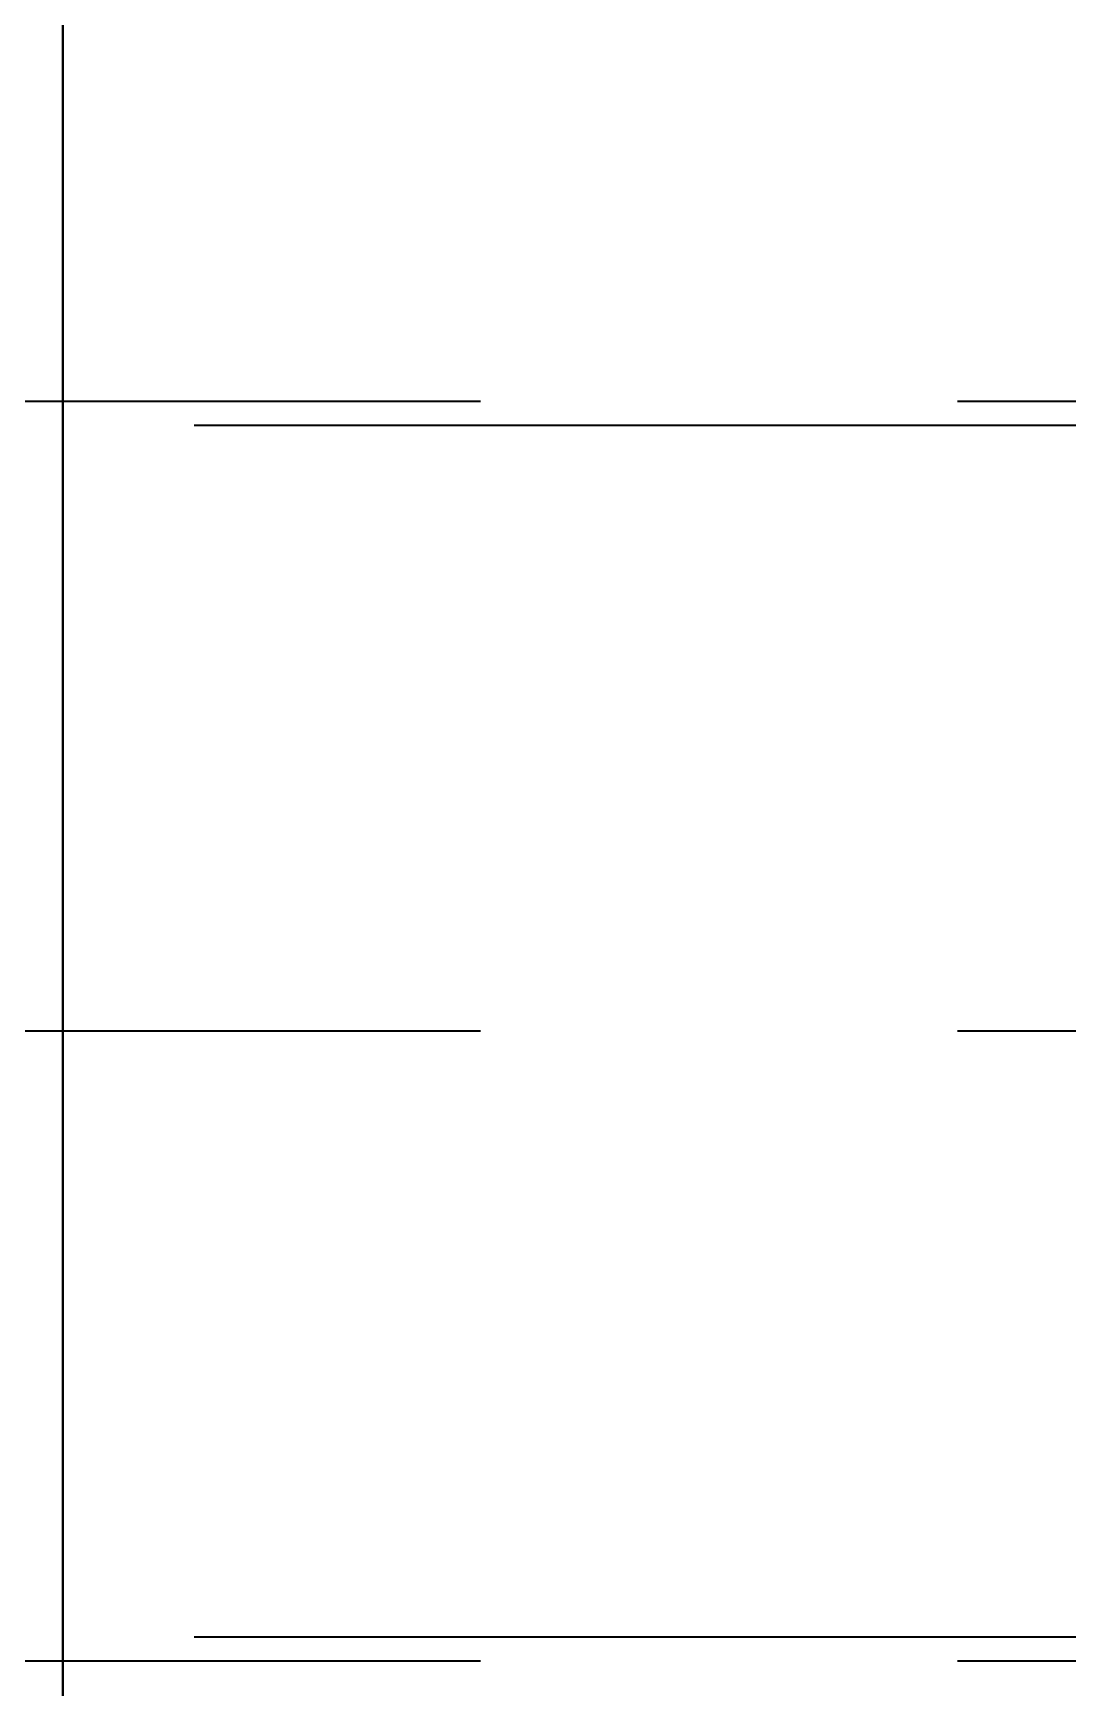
# Model space of a CAD drawing. Header units: millimetres. Extents: x 0 to 2382, y 0 to 420.
# Drawn here: x 184.663 to 186.831, y 108.623 to 112.092 of the extents above; entities that cross this region are included whole.
import ezdxf

# ---------------------------------------------------------------- set-up
doc = ezdxf.new("R2010")
doc.units = ezdxf.units.MM
doc.linetypes.add('IRAM-E-TRAZOS', pattern=[5, 4, -1])
doc.linetypes.add('IRAM-F-TRAZO-PUNTO', pattern=[20, 15, -2, 1, -2])
doc.layers.add('02-OCULTA', color=4, linetype='IRAM-E-TRAZOS', lineweight=35)
doc.layers.add('03-EJE', color=1, linetype='IRAM-F-TRAZO-PUNTO', lineweight=18)

msp = doc.modelspace()

# ---------------------------------------------------------------- linework, layer by layer
at = {"layer": '02-OCULTA'}
for p, q in [((181.6, 111.32), (187.6, 111.32)), ((125, 111.27), (188, 111.27)), ((181.6, 110), (187.6, 110)), ((125, 108.73), (188, 108.73)), ((181.6, 108.68), (187.6, 108.68))]:
    msp.add_line(p, q, dxfattribs=at)
for points in [[(184.725, 108.58), (184.725, 108.651), (184.725, 108.722), (184.725, 108.793), (184.725, 108.864), (184.725, 108.935), (184.725, 109.006), (184.725, 109.077), (184.725, 109.148), (184.725, 109.219), (184.725, 109.29), (184.725, 109.361), (184.725, 109.432), (184.725, 109.503), (184.725, 109.574), (184.725, 109.645), (184.725, 109.716), (184.725, 109.787), (184.725, 109.858), (184.725, 109.929), (184.725, 110), (184.725, 110.071), (184.725, 110.142), (184.725, 110.213), (184.725, 110.284), (184.725, 110.355), (184.725, 110.426), (184.725, 110.497), (184.725, 110.568), (184.725, 110.639), (184.725, 110.71), (184.725, 110.781), (184.725, 110.852), (184.725, 110.923), (184.725, 110.994), (184.725, 111.065), (184.725, 111.136), (184.725, 111.207), (184.725, 111.278), (184.725, 111.349), (184.725, 111.42), (184.725, 111.491), (184.725, 111.562), (184.725, 111.633), (184.725, 111.704), (184.725, 111.775), (184.725, 111.846), (184.725, 111.917), (184.725, 111.988), (184.725, 112.059), (184.725, 112.13)], [(184.725, 108.5905), (184.725, 108.6408), (184.725, 108.6912), (184.725, 108.7415), (184.725, 108.7919), (184.725, 108.8422), (184.725, 108.8925), (184.725, 108.9429), (184.725, 108.9932), (184.725, 109.0436), (184.725, 109.0939), (184.725, 109.1442), (184.725, 109.1946), (184.725, 109.2449), (184.725, 109.2953), (184.725, 109.3456), (184.725, 109.3959), (184.725, 109.4463), (184.725, 109.4966), (184.725, 109.5469), (184.725, 109.5973), (184.725, 109.6476), (184.725, 109.698), (184.725, 109.7483), (184.725, 109.7986), (184.725, 109.849), (184.725, 109.8993), (184.725, 109.9497), (184.725, 110), (184.725, 110.0503), (184.725, 110.1007), (184.725, 110.151), (184.725, 110.2014), (184.725, 110.2517), (184.725, 110.302), (184.725, 110.3524), (184.725, 110.4027), (184.725, 110.4531), (184.725, 110.5034), (184.725, 110.5537), (184.725, 110.6041), (184.725, 110.6544), (184.725, 110.7047), (184.725, 110.7551), (184.725, 110.8054), (184.725, 110.8558), (184.725, 110.9061), (184.725, 110.9564), (184.725, 111.0068), (184.725, 111.0571), (184.725, 111.1075), (184.725, 111.1578), (184.725, 111.2081), (184.725, 111.2585), (184.725, 111.3088), (184.725, 111.3592), (184.725, 111.4095), (184.725, 111.4598), (184.725, 111.5102), (184.725, 111.5605), (184.725, 111.6108), (184.725, 111.6612), (184.725, 111.7115), (184.725, 111.7619), (184.725, 111.8122), (184.725, 111.8625), (184.725, 111.9129), (184.725, 111.9632), (184.725, 112.0136), (184.725, 112.0639), (184.725, 112.1142)], [(184.725, 112.1142), (184.725, 112.0639), (184.725, 112.0136), (184.725, 111.9632), (184.725, 111.9129), (184.725, 111.8625), (184.725, 111.8122), (184.725, 111.7619), (184.725, 111.7115), (184.725, 111.6612), (184.725, 111.6108), (184.725, 111.5605), (184.725, 111.5102), (184.725, 111.4598), (184.725, 111.4095), (184.725, 111.3592), (184.725, 111.3088), (184.725, 111.2585), (184.725, 111.2081), (184.725, 111.1578), (184.725, 111.1075), (184.725, 111.0571), (184.725, 111.0068), (184.725, 110.9564), (184.725, 110.9061), (184.725, 110.8558), (184.725, 110.8054), (184.725, 110.7551), (184.725, 110.7047), (184.725, 110.6544), (184.725, 110.6041), (184.725, 110.5537), (184.725, 110.5034), (184.725, 110.4531), (184.725, 110.4027), (184.725, 110.3524), (184.725, 110.302), (184.725, 110.2517), (184.725, 110.2014), (184.725, 110.151), (184.725, 110.1007), (184.725, 110.0503), (184.725, 110)], [(184.725, 112.1), (184.725, 112.05), (184.725, 112), (184.725, 111.95), (184.725, 111.9), (184.725, 111.85), (184.725, 111.8), (184.725, 111.75), (184.725, 111.7), (184.725, 111.65), (184.725, 111.6), (184.725, 111.55), (184.725, 111.5), (184.725, 111.45), (184.725, 111.4), (184.725, 111.35), (184.725, 111.3), (184.725, 111.25), (184.725, 111.2), (184.725, 111.15), (184.725, 111.1), (184.725, 111.05), (184.725, 111), (184.725, 110.95), (184.725, 110.9), (184.725, 110.85), (184.725, 110.8), (184.725, 110.75), (184.725, 110.7), (184.725, 110.65), (184.725, 110.6), (184.725, 110.55), (184.725, 110.5), (184.725, 110.45), (184.725, 110.4), (184.725, 110.35), (184.725, 110.3), (184.725, 110.25), (184.725, 110.2), (184.725, 110.15), (184.725, 110.1), (184.725, 110.05), (184.725, 110)], [(184.725, 110), (184.725, 109.9497), (184.725, 109.8993), (184.725, 109.849), (184.725, 109.7986), (184.725, 109.7483), (184.725, 109.698), (184.725, 109.6476), (184.725, 109.5973), (184.725, 109.5469), (184.725, 109.4966), (184.725, 109.4463), (184.725, 109.3959), (184.725, 109.3456), (184.725, 109.2953), (184.725, 109.2449), (184.725, 109.1946), (184.725, 109.1442), (184.725, 109.0939), (184.725, 109.0436), (184.725, 108.9932), (184.725, 108.9429), (184.725, 108.8925), (184.725, 108.8422), (184.725, 108.7919), (184.725, 108.7415), (184.725, 108.6912), (184.725, 108.6408), (184.725, 108.5905)], [(184.725, 110), (184.725, 109.95), (184.725, 109.9), (184.725, 109.85), (184.725, 109.8), (184.725, 109.75), (184.725, 109.7), (184.725, 109.65), (184.725, 109.6), (184.725, 109.55), (184.725, 109.5), (184.725, 109.45), (184.725, 109.4), (184.725, 109.35), (184.725, 109.3), (184.725, 109.25), (184.725, 109.2), (184.725, 109.15), (184.725, 109.1), (184.725, 109.05), (184.725, 109), (184.725, 108.95), (184.725, 108.9), (184.725, 108.85), (184.725, 108.8), (184.725, 108.75), (184.725, 108.7), (184.725, 108.65), (184.725, 108.6)]]:
    msp.add_lwpolyline(points, dxfattribs=at)
at = {"layer": '03-EJE'}
msp.add_line((128.1, 110), (184.9, 110), dxfattribs=at)

doc.saveas('drawing.dxf')
